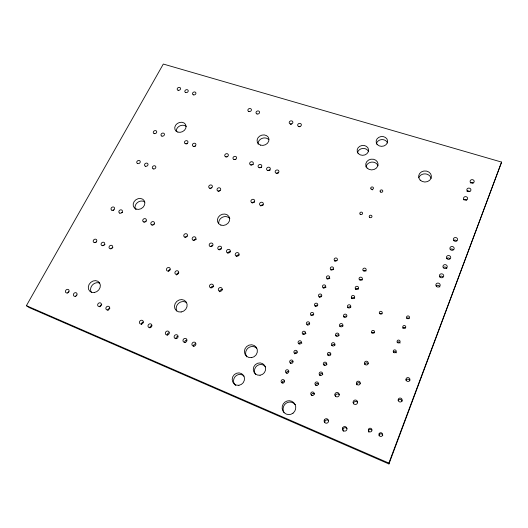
<?xml version="1.0" encoding="UTF-8"?>
<svg xmlns="http://www.w3.org/2000/svg" width="528" height="528" viewBox="0 0 528 528"><rect width="100%" height="100%" fill="white"/><g stroke="black" fill="none" stroke-linecap="round" stroke-linejoin="round"><path stroke-width="0.79" d="M501.6 162.096L388.945 463.954L29.139 307.553L26.4 305.672L163.317 64.046L501.6 162.096L388.872 463.096L388.945 463.954M26.4 305.672L388.872 463.096M418.836 177.533A6.349 5.511 -0.4 0 1 425.311 173.884A6.349 5.511 -0.4 0 1 431.053 178.352M284.005 412.5A6.91 6.752 -69.7 0 1 286.123 403.234A6.91 6.752 -69.7 0 1 295.291 404.732M176.26 131.248A5.834 4.831 -25.6 0 1 179.824 125.915A5.834 4.831 -25.6 0 1 186.212 126.476M258.08 144.131A6.013 5.128 -18.8 0 1 261.895 138.448A6.013 5.128 -18.8 0 1 268.792 139.682M135.531 209.405A6.085 5.174 -33.1 0 1 137.471 202.534A6.085 5.174 -33.1 0 1 144.844 201.98M218.731 223.205A6.244 5.537 -26.7 0 1 222.796 217.087A6.244 5.537 -26.7 0 1 229.852 218.585M91.364 292.36A6.415 5.504 -43 0 1 92.308 285.133A6.415 5.504 -43 0 1 99.548 283.087M176.788 310.972A6.56 5.94 -40.6 0 1 178.708 303.191A6.56 5.94 -40.6 0 1 186.688 302.762M397.162 342.771A1.511 1.432 16.4 0 1 400.052 343.108M393.353 352.513A1.518 1.445 18.7 0 1 396.257 352.849M402.811 328.324A1.498 1.412 13.7 0 1 405.365 327.967M406.982 318.212A1.492 1.406 12.3 0 1 409.081 318.437M372.068 189.757A1.366 1.208 -5.9 0 1 372.768 189.809M311.461 395.314A1.749 1.736 -66.5 0 1 314.576 394.027M315.645 385.348A1.736 1.729 -39.9 0 1 318.74 384.061M319.79 375.467A1.729 1.716 -19.1 0 1 322.872 374.187M324.014 364.802A1.723 1.696 -11.6 0 1 326.971 364.399M328.086 355.1A1.716 1.683 -8.3 0 1 330.323 354.169M332.125 345.477A1.709 1.67 -6.5 0 1 335.056 345.074M336.125 335.94A1.709 1.65 -5.4 0 1 339.049 335.531M340.091 326.482A1.703 1.637 -4.7 0 1 343.009 326.073M344.025 317.11A1.696 1.624 -4.2 0 1 346.229 316.199M347.932 307.811A1.69 1.604 -3.8 0 1 350.823 307.395M351.8 298.591A1.683 1.591 -3.5 0 1 354.684 298.175M355.634 289.45A1.676 1.577 -3.3 0 1 358.505 289.034M359.951 279.734A1.67 1.564 -3.1 0 1 362.3 279.965M363.719 270.745A1.67 1.551 -3 0 1 366.062 270.97M334.759 261.287A1.637 1.518 -9.6 0 1 336.884 260.403M330.911 270.125A1.643 1.531 -10.3 0 1 333.729 269.702M327.037 279.035A1.65 1.544 -11.1 0 1 329.861 278.612M323.129 288.017A1.657 1.558 -12.1 0 1 325.967 287.595M319.196 297.073A1.663 1.571 -13.2 0 1 321.361 296.175M315.223 306.207A1.67 1.584 -14.7 0 1 317.394 305.303M311.216 315.421A1.676 1.597 -16.5 0 1 313.401 314.51M307.177 324.707A1.676 1.617 -18.8 0 1 309.368 323.796M303.105 334.072A1.69 1.63 -21.8 0 1 305.989 333.663M298.993 343.517A1.696 1.643 -25.6 0 1 301.891 343.114M294.723 353.905A1.703 1.657 -30.6 0 1 297.073 352.123M290.545 363.521A1.709 1.67 -36.7 0 1 292.901 361.733M286.328 373.217A1.723 1.676 -43.7 0 1 288.697 371.422M282.071 383.005A1.729 1.69 -50.9 0 1 284.46 381.19M376.306 144.144A5.716 4.897 -6.3 0 1 381.447 139.623A5.716 4.897 -6.3 0 1 387.446 142.916M357.463 153.008A5.702 4.917 -8.1 0 1 362.254 148.52A5.702 4.917 -8.1 0 1 368.313 151.186M365.983 167.026A6.151 5.353 -6.7 0 1 371.54 162.116A6.151 5.353 -6.7 0 1 377.975 165.752M235.679 385.513A6.316 5.999 -52.5 0 1 235.237 376.51A6.316 5.999 -52.5 0 1 244.16 376.193M255.565 374.405A6.27 6.026 -47.5 0 1 257.011 365.772A6.27 6.026 -47.5 0 1 265.564 366.854M246.781 356.862A6.607 6.29 -42.5 0 1 248.015 348.11A6.607 6.29 -42.5 0 1 256.819 348.322M450.206 249.394A2.138 1.914 8.1 0 1 453.215 249.658M436.273 285.74A2.171 1.987 11 0 1 439.817 286.981M453.618 240.497A2.132 1.901 7.6 0 1 456.621 240.748M439.804 276.54A2.165 1.967 10.2 0 1 442.84 276.83M443.296 267.419A2.158 1.947 9.4 0 1 446.82 268.62M446.767 258.37A2.145 1.934 8.8 0 1 449.79 258.634M368.973 432.287A1.861 1.802 54.5 0 1 369.25 429.713A1.861 1.802 54.5 0 1 371.811 430.076M379.15 435.884A1.881 1.808 52.9 0 1 380.668 433.818A1.881 1.808 52.9 0 1 382.774 435.435M470.224 182.959A2.039 1.749 4.4 0 1 473.095 183.15M463.703 199.848A2.053 1.782 5 0 1 466.594 200.059M466.976 191.367A2.046 1.769 4.7 0 1 469.861 191.572M364.822 364.01A1.934 1.874 17.1 0 1 368.115 363.561M406.019 380.299A2 1.907 29.6 0 1 409.827 380.78M398.277 400.64A2.026 1.94 37.2 0 1 402.112 401.141M356.743 384.82A1.947 1.907 28.2 0 1 360.175 383.401M353.509 403.867A2.237 2.198 45.1 0 1 357.436 402.237M343.418 431.33A2.284 2.231 65.4 0 1 343.801 428.149A2.284 2.231 65.4 0 1 346.942 428.591M335.399 396.35A2.198 2.185 46 0 1 339.299 394.733M324.74 422.426A2.251 2.211 77.5 0 1 328.68 420.796M276.797 173.191A1.901 1.657 -18 0 1 278.665 172.88M268.29 170.432A1.894 1.643 -19 0 1 270.151 170.115M251.473 164.967A1.881 1.624 -20.7 0 1 253.315 164.663M259.849 167.686A1.888 1.637 -19.8 0 1 261.697 167.376M194.588 146.507A1.828 1.538 -25.3 0 1 195.459 146.144M299.105 126.872A1.861 1.584 -14.9 0 1 299.996 126.502M186.701 143.953A1.822 1.525 -25.8 0 1 187.572 143.59M290.704 124.344A1.855 1.571 -15.7 0 1 291.588 123.981M234.907 159.595A1.861 1.597 -22.2 0 1 235.798 159.225M226.723 156.935A1.855 1.584 -22.9 0 1 227.608 156.572M379.995 313.639A1.472 1.393 5.9 0 1 382.054 313.856M371.897 333.148A1.478 1.419 8 0 1 374.425 332.798M236.603 256.087A1.98 1.795 -27.8 0 1 239.177 255.017M227.918 252.879A1.967 1.782 -28.7 0 1 230.485 251.816M210.751 246.543A1.954 1.749 -30.2 0 1 212.329 245.401M219.298 249.698A1.96 1.762 -29.5 0 1 220.882 248.549M152.777 225.152A1.907 1.65 -33.7 0 1 154.328 224.044M121.691 212.725A1.888 1.597 -34.9 0 1 122.582 212.355M260.72 206.012A1.927 1.709 -21 0 1 263.241 204.963M113.263 210.573A1.881 1.584 -35.1 0 1 113.909 209.86M210.243 188.747A1.888 1.637 -26 0 1 211.768 187.658M144.751 222.189A1.901 1.637 -34 0 1 146.302 221.087M252.146 203.075A1.921 1.696 -22 0 1 254.654 202.039M193.862 240.313A1.94 1.723 -31.4 0 1 196.383 239.263M185.513 237.23A1.934 1.703 -32 0 1 187.084 236.102M218.493 191.572A1.894 1.65 -25.3 0 1 220.024 190.476M193.519 346.117A2.086 1.921 -46.1 0 1 195.4 343.847M184.648 342.401A2.079 1.907 -45.9 0 1 186.529 340.144M167.132 335.056A2.066 1.868 -45.6 0 1 169.013 332.825M175.857 338.712A2.072 1.888 -45.8 0 1 177.731 336.468M95.621 242.596A1.921 1.624 -38.7 0 1 96.281 241.864M108.055 310.299A2.02 1.756 -44.8 0 1 109.923 308.147M76.025 295.819A1.993 1.696 -44.4 0 1 76.712 295.046M111.349 248.701A1.927 1.65 -38.4 0 1 112.913 247.579M219.681 291.799A2.013 1.848 -34.2 0 1 222.486 289.733M68.119 292.505A1.987 1.676 -44.3 0 1 68.805 291.74M168.379 270.838A1.973 1.756 -36.9 0 1 169.976 269.676M99.884 306.874A2.013 1.742 -44.7 0 1 101.759 304.735M211.114 287.423A2.006 1.835 -34.8 0 1 213.721 286.341M149.906 327.835A2.053 1.835 -45.3 0 1 151.78 325.631M141.398 324.271A2.046 1.822 -45.2 0 1 143.273 322.08M176.576 275.048A1.98 1.769 -36.6 0 1 178.385 272.936M103.455 245.639A1.927 1.637 -38.6 0 1 105.019 244.523M420.163 180.101A6.395 5.544 -0.5 0 0 431.053 178.306A6.395 5.544 -0.5 0 0 423.839 171.032A6.395 5.544 -0.5 0 0 420.163 180.101M293.02 413.173A6.97 6.805 -68.6 0 0 291.674 401.24A6.97 6.805 -68.6 0 0 282.17 408.553A6.97 6.805 -68.6 0 0 293.02 413.173M177.844 132.092A5.874 4.851 -25.6 0 0 186.1 126.271A5.874 4.851 -25.6 0 0 177.302 123.506A5.874 4.851 -25.6 0 0 177.844 132.092M260.575 145.134A6.052 5.155 -18.8 0 0 268.963 139.115A6.052 5.155 -18.8 0 0 259.538 136.211A6.052 5.155 -18.8 0 0 260.575 145.134M136.231 209.095A6.131 5.201 -33.1 0 0 144.87 202.93A6.131 5.201 -33.1 0 0 135.914 199.736A6.131 5.201 -33.1 0 0 136.231 209.095M220.889 225.113A6.29 5.57 -26.6 0 0 229.673 218.731A6.29 5.57 -26.6 0 0 220.051 215.358A6.29 5.57 -26.6 0 0 220.889 225.113M94.354 292.519A6.468 5.537 -42.8 0 0 99.548 282.83A6.468 5.537 -42.8 0 0 89.067 284.473A6.468 5.537 -42.8 0 0 94.354 292.519M181.17 311.989A6.607 5.973 -40.4 0 0 186.14 301.897A6.607 5.973 -40.4 0 0 175.157 303.56A6.607 5.973 -40.4 0 0 181.17 311.989M397.412 342.401A1.518 1.445 15.9 0 0 400 342.045A1.518 1.445 15.9 0 0 398.323 340.065A1.518 1.445 15.9 0 0 397.412 342.401M393.571 352.229A1.525 1.459 18.1 0 0 396.172 351.872A1.525 1.459 18.1 0 0 394.489 349.873A1.525 1.459 18.1 0 0 393.571 352.229M403.115 327.822A1.511 1.426 13.3 0 0 405.689 327.466A1.511 1.426 13.3 0 0 404.012 325.519A1.511 1.426 13.3 0 0 403.115 327.822M406.87 318.212A1.505 1.412 11.9 0 0 409.438 317.849A1.505 1.412 11.9 0 0 407.761 315.929A1.505 1.412 11.9 0 0 406.87 318.212M369.514 217.259A1.399 1.254 -5.1 0 0 371.897 216.876A1.399 1.254 -5.1 0 0 370.379 215.213A1.399 1.254 -5.1 0 0 369.514 217.259M360.109 214.15A1.386 1.247 -6.7 0 0 362.485 213.774A1.386 1.247 -6.7 0 0 360.987 212.117A1.386 1.247 -6.7 0 0 360.109 214.15M380.351 191.902A1.379 1.221 -4.8 0 0 382.714 191.519A1.379 1.221 -4.8 0 0 381.196 189.908A1.379 1.221 -4.8 0 0 380.351 191.902M371.019 188.932A1.373 1.214 -6 0 0 373.369 188.555A1.373 1.214 -6 0 0 371.87 186.952A1.373 1.214 -6 0 0 371.019 188.932M312.701 395.452A1.769 1.756 -63.2 0 0 313.883 392.627A1.769 1.756 -63.2 0 0 310.867 393.03A1.769 1.756 -63.2 0 0 312.701 395.452M316.919 385.387A1.756 1.742 -37.7 0 0 318.087 382.589A1.756 1.742 -37.7 0 0 315.084 382.991A1.756 1.742 -37.7 0 0 316.919 385.387M320.199 375.302A1.742 1.729 -19.4 0 0 322.601 373.468A1.742 1.729 -19.4 0 0 319.81 372.332A1.742 1.729 -19.4 0 0 320.199 375.302M324.344 365.416A1.736 1.709 -12.2 0 0 326.733 363.594A1.736 1.709 -12.2 0 0 323.954 362.479A1.736 1.709 -12.2 0 0 324.344 365.416M328.456 355.615A1.729 1.696 -8.9 0 0 330.832 353.806A1.729 1.696 -8.9 0 0 328.06 352.711A1.729 1.696 -8.9 0 0 328.456 355.615M331.822 345.385A1.729 1.676 -7 0 0 334.778 344.969A1.729 1.676 -7 0 0 332.95 342.679A1.729 1.676 -7 0 0 331.822 345.385M335.861 335.755A1.723 1.663 -5.9 0 0 338.811 335.346A1.723 1.663 -5.9 0 0 336.983 333.082A1.723 1.663 -5.9 0 0 335.861 335.755M339.867 326.218A1.716 1.65 -5.1 0 0 342.804 325.802A1.716 1.65 -5.1 0 0 340.976 323.565A1.716 1.65 -5.1 0 0 339.867 326.218M343.834 316.76A1.709 1.63 -4.5 0 0 346.764 316.338A1.709 1.63 -4.5 0 0 344.936 314.127A1.709 1.63 -4.5 0 0 343.834 316.76M347.774 307.382A1.703 1.617 -4.1 0 0 350.691 306.959A1.703 1.617 -4.1 0 0 348.863 304.768A1.703 1.617 -4.1 0 0 347.774 307.382M351.674 298.082A1.696 1.604 -3.8 0 0 354.585 297.653A1.696 1.604 -3.8 0 0 352.757 295.489A1.696 1.604 -3.8 0 0 351.674 298.082M355.549 288.856A1.69 1.584 -3.6 0 0 358.446 288.433A1.69 1.584 -3.6 0 0 356.624 286.295A1.69 1.584 -3.6 0 0 355.549 288.856M359.383 279.715A1.683 1.571 -3.4 0 0 362.274 279.286A1.683 1.571 -3.4 0 0 360.452 277.174A1.683 1.571 -3.4 0 0 359.383 279.715M363.191 270.646A1.683 1.558 -3.2 0 0 366.069 270.217A1.683 1.558 -3.2 0 0 364.247 268.125A1.683 1.558 -3.2 0 0 363.191 270.646M335.168 260.924A1.65 1.525 -9.8 0 0 337.425 259.241A1.65 1.525 -9.8 0 0 334.778 258.304A1.65 1.525 -9.8 0 0 335.168 260.924M331.294 269.841A1.657 1.538 -10.4 0 0 333.557 268.145A1.657 1.538 -10.4 0 0 330.904 267.201A1.657 1.538 -10.4 0 0 331.294 269.841M327.386 278.83A1.663 1.551 -11.2 0 0 329.657 277.127A1.663 1.551 -11.2 0 0 327.004 276.164A1.663 1.551 -11.2 0 0 327.386 278.83M323.44 287.892A1.67 1.571 -12.2 0 0 325.73 286.183A1.67 1.571 -12.2 0 0 323.063 285.206A1.67 1.571 -12.2 0 0 323.44 287.892M319.466 297.033A1.676 1.584 -13.4 0 0 321.763 295.31A1.676 1.584 -13.4 0 0 319.097 294.32A1.676 1.584 -13.4 0 0 319.466 297.033M315.46 306.253A1.683 1.597 -14.8 0 0 317.77 304.517A1.683 1.597 -14.8 0 0 315.091 303.514A1.683 1.597 -14.8 0 0 315.46 306.253M311.421 315.553A1.69 1.61 -16.6 0 0 313.738 313.804A1.69 1.61 -16.6 0 0 311.058 312.781A1.69 1.61 -16.6 0 0 311.421 315.553M307.342 324.925A1.696 1.624 -18.9 0 0 309.672 323.169A1.696 1.624 -18.9 0 0 306.986 322.133A1.696 1.624 -18.9 0 0 307.342 324.925M303.23 334.382A1.703 1.637 -21.8 0 0 305.573 332.614A1.703 1.637 -21.8 0 0 302.881 331.558A1.703 1.637 -21.8 0 0 303.23 334.382M299.086 343.919A1.709 1.657 -25.5 0 0 301.442 342.137A1.709 1.657 -25.5 0 0 298.736 341.068A1.709 1.657 -25.5 0 0 299.086 343.919M294.901 353.542A1.716 1.67 -30.3 0 0 297.271 351.747A1.716 1.67 -30.3 0 0 294.565 350.658A1.716 1.67 -30.3 0 0 294.901 353.542M290.684 363.244A1.723 1.683 -36.3 0 0 293.066 361.436A1.723 1.683 -36.3 0 0 290.347 360.334A1.723 1.683 -36.3 0 0 290.684 363.244M287.305 373.144A1.736 1.69 -43.1 0 0 288.499 370.399A1.736 1.69 -43.1 0 0 285.542 370.801A1.736 1.69 -43.1 0 0 287.305 373.144M283.015 383.018A1.749 1.703 -50.1 0 0 284.216 380.252A1.749 1.703 -50.1 0 0 281.252 380.648A1.749 1.703 -50.1 0 0 283.015 383.018M377.421 144.679A5.762 4.924 -6.4 0 0 387.248 143.002A5.762 4.924 -6.4 0 0 380.932 136.58A5.762 4.924 -6.4 0 0 377.421 144.679M358.387 153.628A5.742 4.943 -8.2 0 0 368.194 151.965A5.742 4.943 -8.2 0 0 361.984 145.49A5.742 4.943 -8.2 0 0 358.387 153.628M367.085 168.043A6.197 5.386 -6.8 0 0 377.672 166.267A6.197 5.386 -6.8 0 0 370.92 159.212A6.197 5.386 -6.8 0 0 367.085 168.043M238.887 385.308A6.362 6.046 -52.1 0 0 243.401 375.289A6.362 6.046 -52.1 0 0 232.762 376.768A6.362 6.046 -52.1 0 0 238.887 385.308M260.073 375.243A6.323 6.072 -47 0 0 264.488 365.27A6.323 6.072 -47 0 0 253.823 366.769A6.323 6.072 -47 0 0 260.073 375.243M251.513 357.654A6.659 6.336 -42.1 0 0 256.212 347.226A6.659 6.336 -42.1 0 0 244.979 348.836A6.659 6.336 -42.1 0 0 251.513 357.654M450.424 249.632A2.158 1.927 7.9 0 0 454.08 249.077A2.158 1.927 7.9 0 0 451.618 246.497A2.158 1.927 7.9 0 0 450.424 249.632M436.366 286.334A2.191 2 10.8 0 0 440.075 285.793A2.191 2 10.8 0 0 437.6 283.094A2.191 2 10.8 0 0 436.366 286.334M453.869 240.649A2.152 1.907 7.4 0 0 457.512 240.095A2.152 1.907 7.4 0 0 455.05 237.541A2.152 1.907 7.4 0 0 453.869 240.649M439.923 277.042A2.178 1.98 9.9 0 0 443.619 276.494A2.178 1.98 9.9 0 0 441.151 273.827A2.178 1.98 9.9 0 0 439.923 277.042M443.454 267.828A2.171 1.96 9.2 0 0 447.137 267.28A2.171 1.96 9.2 0 0 444.668 264.64A2.171 1.96 9.2 0 0 443.454 267.828M446.952 258.694A2.165 1.947 8.5 0 0 450.622 258.139A2.165 1.947 8.5 0 0 448.16 255.532A2.165 1.947 8.5 0 0 446.952 258.694M368.445 429.337A1.874 1.815 54.2 0 0 370.438 431.904A1.874 1.815 54.2 0 0 371.587 428.947A1.874 1.815 54.2 0 0 368.445 429.337M379.091 433.838A1.894 1.822 52.6 0 0 381.11 436.432A1.894 1.822 52.6 0 0 382.252 433.448A1.894 1.822 52.6 0 0 379.091 433.838M470.62 182.53A2.053 1.762 4.2 0 0 474.098 181.969A2.053 1.762 4.2 0 0 471.728 179.652A2.053 1.762 4.2 0 0 470.62 182.53M464.046 199.571A2.066 1.795 4.8 0 0 467.551 199.016A2.066 1.795 4.8 0 0 465.168 196.647A2.066 1.795 4.8 0 0 464.046 199.571M467.346 191.017A2.059 1.775 4.5 0 0 470.837 190.456A2.059 1.775 4.5 0 0 468.461 188.113A2.059 1.775 4.5 0 0 467.346 191.017M364.841 364.247A1.947 1.894 16.2 0 0 368.168 363.799A1.947 1.894 16.2 0 0 366.062 361.205A1.947 1.894 16.2 0 0 364.841 364.247M405.999 379.771A2.02 1.927 29.1 0 0 409.246 381.058A2.02 1.927 29.1 0 0 408.646 377.711A2.02 1.927 29.1 0 0 405.999 379.771M398.185 400.29A2.039 1.954 36.7 0 0 401.452 401.61A2.039 1.954 36.7 0 0 400.864 398.198A2.039 1.954 36.7 0 0 398.185 400.29M356.4 383.341A1.96 1.927 26.9 0 0 359.548 384.622A1.96 1.927 26.9 0 0 359.047 381.302A1.96 1.927 26.9 0 0 356.4 383.341M353.133 402.534A2.257 2.218 44.2 0 0 356.737 404.026A2.257 2.218 44.2 0 0 356.169 400.184A2.257 2.218 44.2 0 0 353.133 402.534M342.639 427.944A2.303 2.244 65.3 0 0 345.048 431.112A2.303 2.244 65.3 0 0 346.507 427.462A2.303 2.244 65.3 0 0 342.639 427.944M334.877 394.97A2.218 2.198 43.6 0 0 338.422 396.436A2.218 2.198 43.6 0 0 337.9 392.641A2.218 2.198 43.6 0 0 334.877 394.97M324.271 420.09A2.264 2.224 78 0 0 326.621 423.218A2.264 2.224 78 0 0 328.099 419.602A2.264 2.224 78 0 0 324.271 420.09M276.263 173.243A1.914 1.67 -18.1 0 0 278.909 171.329A1.914 1.67 -18.1 0 0 275.913 170.359A1.914 1.67 -18.1 0 0 276.263 173.243M267.676 170.458A1.907 1.657 -19 0 0 270.323 168.551A1.907 1.657 -19 0 0 267.346 167.594A1.907 1.657 -19 0 0 267.676 170.458M250.714 164.947A1.894 1.63 -20.7 0 0 253.341 163.06A1.894 1.63 -20.7 0 0 250.417 162.116A1.894 1.63 -20.7 0 0 250.714 164.947M259.162 167.693A1.901 1.643 -19.8 0 0 261.802 165.792A1.901 1.643 -19.8 0 0 258.852 164.842A1.901 1.643 -19.8 0 0 259.162 167.693M178.108 90.268A1.769 1.426 -24.3 0 0 180.596 88.539A1.769 1.426 -24.3 0 0 177.949 87.747A1.769 1.426 -24.3 0 0 178.108 90.268M193.347 146.322A1.841 1.544 -25.3 0 0 195.934 144.494A1.841 1.544 -25.3 0 0 193.162 143.603A1.841 1.544 -25.3 0 0 193.347 146.322M161.905 136.118A1.815 1.498 -27.2 0 0 164.472 134.323A1.815 1.498 -27.2 0 0 161.779 133.452A1.815 1.498 -27.2 0 0 161.905 136.118M193.433 94.868A1.782 1.445 -23.3 0 0 195.934 93.126A1.782 1.445 -23.3 0 0 193.255 92.321A1.782 1.445 -23.3 0 0 193.433 94.868M298.782 126.509A1.874 1.591 -15 0 0 301.363 124.654A1.874 1.591 -15 0 0 298.399 123.776A1.874 1.591 -15 0 0 298.782 126.509M154.189 133.61A1.808 1.485 -27.7 0 0 156.75 131.822A1.808 1.485 -27.7 0 0 154.077 130.964A1.808 1.485 -27.7 0 0 154.189 133.61M248.886 111.52A1.828 1.525 -19.4 0 0 251.427 109.725A1.828 1.525 -19.4 0 0 248.602 108.88A1.828 1.525 -19.4 0 0 248.886 111.52M185.401 143.741A1.835 1.531 -25.8 0 0 187.981 141.92A1.835 1.531 -25.8 0 0 185.229 141.035A1.835 1.531 -25.8 0 0 185.401 143.741M290.308 123.961A1.868 1.577 -15.8 0 0 292.882 122.12A1.868 1.577 -15.8 0 0 289.945 121.242A1.868 1.577 -15.8 0 0 290.308 123.961M234.01 159.522A1.874 1.604 -22.2 0 0 236.623 157.654A1.874 1.604 -22.2 0 0 233.746 156.724A1.874 1.604 -22.2 0 0 234.01 159.522M225.753 156.842A1.868 1.591 -22.9 0 0 228.367 154.981A1.868 1.591 -22.9 0 0 225.502 154.057A1.868 1.591 -22.9 0 0 225.753 156.842M257.044 113.975A1.835 1.531 -18.7 0 0 259.591 112.167A1.835 1.531 -18.7 0 0 256.747 111.316A1.835 1.531 -18.7 0 0 257.044 113.975M185.737 92.558A1.775 1.439 -23.8 0 0 188.239 90.823A1.775 1.439 -23.8 0 0 185.572 90.024A1.775 1.439 -23.8 0 0 185.737 92.558M379.639 313.599A1.478 1.399 5.5 0 0 382.166 313.236A1.478 1.399 5.5 0 0 380.549 311.335A1.478 1.399 5.5 0 0 379.639 313.599M371.917 332.699A1.492 1.426 7.5 0 0 374.464 332.336A1.492 1.426 7.5 0 0 372.841 330.396A1.492 1.426 7.5 0 0 371.917 332.699M236.313 256.153A1.993 1.808 -27.7 0 0 239.092 254.12A1.993 1.808 -27.7 0 0 236.029 252.998A1.993 1.808 -27.7 0 0 236.313 256.153M227.548 252.919A1.987 1.789 -28.6 0 0 230.32 250.892A1.987 1.789 -28.6 0 0 227.284 249.777A1.987 1.789 -28.6 0 0 227.548 252.919M210.23 246.523A1.967 1.762 -30.1 0 0 212.989 244.523A1.967 1.762 -30.1 0 0 209.999 243.428A1.967 1.762 -30.1 0 0 210.23 246.523M218.856 249.704A1.98 1.775 -29.4 0 0 221.621 247.691A1.98 1.775 -29.4 0 0 218.605 246.589A1.98 1.775 -29.4 0 0 218.856 249.704M137.656 163.581A1.841 1.531 -30.4 0 0 140.263 161.753A1.841 1.531 -30.4 0 0 137.57 160.835A1.841 1.531 -30.4 0 0 137.656 163.581M151.76 224.941A1.921 1.657 -33.6 0 0 154.466 223.007A1.921 1.657 -33.6 0 0 151.642 221.971A1.921 1.657 -33.6 0 0 151.76 224.941M119.764 213.134A1.901 1.604 -34.8 0 0 122.45 211.233A1.901 1.604 -34.8 0 0 119.704 210.223A1.901 1.604 -34.8 0 0 119.764 213.134M153.252 168.914A1.855 1.551 -29.6 0 0 155.866 167.066A1.855 1.551 -29.6 0 0 153.133 166.135A1.855 1.551 -29.6 0 0 153.252 168.914M260.66 205.623A1.94 1.723 -21.1 0 0 263.36 203.663A1.94 1.723 -21.1 0 0 260.337 202.64A1.94 1.723 -21.1 0 0 260.66 205.623M111.916 210.236A1.894 1.591 -35.1 0 0 114.596 208.342A1.894 1.591 -35.1 0 0 111.877 207.346A1.894 1.591 -35.1 0 0 111.916 210.236M209.735 188.219A1.901 1.643 -25.9 0 0 212.395 186.311A1.901 1.643 -25.9 0 0 209.517 185.335A1.901 1.643 -25.9 0 0 209.735 188.219M143.669 221.958A1.921 1.643 -34 0 0 146.368 220.024A1.921 1.643 -34 0 0 143.563 219.001A1.921 1.643 -34 0 0 143.669 221.958M252.001 202.666A1.934 1.709 -22 0 0 254.694 200.713A1.934 1.709 -22 0 0 251.698 199.696A1.934 1.709 -22 0 0 252.001 202.666M193.189 240.233A1.954 1.729 -31.4 0 0 195.934 238.253A1.954 1.729 -31.4 0 0 192.991 237.171A1.954 1.729 -31.4 0 0 193.189 240.233M184.774 237.125A1.947 1.716 -31.9 0 0 187.506 235.151A1.947 1.716 -31.9 0 0 184.589 234.082A1.947 1.716 -31.9 0 0 184.774 237.125M218.057 191.063A1.907 1.657 -25.3 0 0 220.724 189.149A1.907 1.657 -25.3 0 0 217.82 188.159A1.907 1.657 -25.3 0 0 218.057 191.063M145.424 166.234A1.848 1.538 -30 0 0 148.038 164.399A1.848 1.538 -30 0 0 145.325 163.475A1.848 1.538 -30 0 0 145.424 166.234M194.04 346.137A2.099 1.934 -45.9 0 0 195.604 342.883A2.099 1.934 -45.9 0 0 192.113 343.378A2.099 1.934 -45.9 0 0 194.04 346.137M185.084 342.382A2.092 1.914 -45.7 0 0 186.655 339.148A2.092 1.914 -45.7 0 0 183.183 339.649A2.092 1.914 -45.7 0 0 185.084 342.382M167.402 334.976A2.079 1.881 -45.4 0 0 168.98 331.775A2.079 1.881 -45.4 0 0 165.554 332.277A2.079 1.881 -45.4 0 0 167.402 334.976M176.207 338.659A2.086 1.901 -45.6 0 0 177.778 335.452A2.086 1.901 -45.6 0 0 174.332 335.947A2.086 1.901 -45.6 0 0 176.207 338.659M95.007 242.623A1.934 1.63 -38.6 0 0 96.578 239.778A1.934 1.63 -38.6 0 0 93.423 240.286A1.934 1.63 -38.6 0 0 95.007 242.623M107.785 309.989A2.033 1.762 -44.6 0 0 109.402 306.92A2.033 1.762 -44.6 0 0 106.102 307.421A2.033 1.762 -44.6 0 0 107.785 309.989M75.22 296.347A2.006 1.703 -44.3 0 0 76.857 293.344A2.006 1.703 -44.3 0 0 73.623 293.839A2.006 1.703 -44.3 0 0 75.22 296.347M110.873 248.787A1.947 1.657 -38.3 0 0 112.438 245.903A1.947 1.657 -38.3 0 0 109.25 246.418A1.947 1.657 -38.3 0 0 110.873 248.787M219.417 291.212A2.033 1.861 -34.1 0 0 222.248 289.126A2.033 1.861 -34.1 0 0 219.166 287.938A2.033 1.861 -34.1 0 0 219.417 291.212M67.241 293.007A2 1.69 -44.2 0 0 68.884 290.017A2 1.69 -44.2 0 0 65.67 290.512A2 1.69 -44.2 0 0 67.241 293.007M168.432 271.128A1.987 1.762 -36.8 0 0 169.957 268.138A1.987 1.762 -36.8 0 0 166.65 268.653A1.987 1.762 -36.8 0 0 168.432 271.128M99.541 306.537A2.026 1.749 -44.5 0 0 101.165 303.488A2.026 1.749 -44.5 0 0 97.885 303.983A2.026 1.749 -44.5 0 0 99.541 306.537M210.58 287.78A2.026 1.841 -34.7 0 0 213.404 285.707A2.026 1.841 -34.7 0 0 210.342 284.526A2.026 1.841 -34.7 0 0 210.58 287.78M150.011 327.69A2.066 1.848 -45.2 0 0 151.609 324.529A2.066 1.848 -45.2 0 0 148.216 325.024A2.066 1.848 -45.2 0 0 150.011 327.69M141.425 324.086A2.059 1.828 -45 0 0 143.022 320.951A2.059 1.828 -45 0 0 139.649 321.446A2.059 1.828 -45 0 0 141.425 324.086M176.92 274.428A1.993 1.775 -36.5 0 0 178.438 271.418A1.993 1.775 -36.5 0 0 175.111 271.933A1.993 1.775 -36.5 0 0 176.92 274.428M102.914 245.692A1.94 1.643 -38.5 0 0 104.478 242.827A1.94 1.643 -38.5 0 0 101.303 243.342A1.94 1.643 -38.5 0 0 102.914 245.692"/></g></svg>
